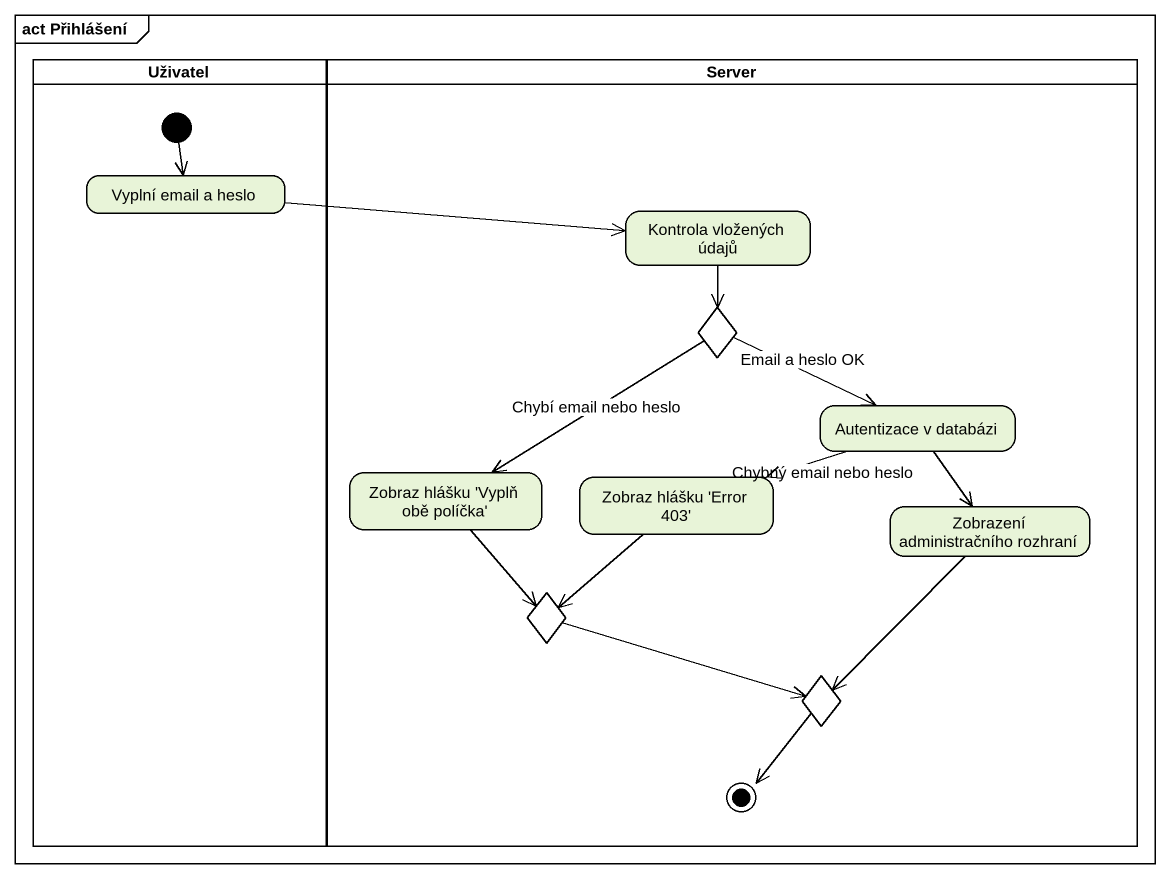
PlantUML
@startuml
mainframe act Přihlášení
hide empty description
state Uživatel <<partition>> {
  state "Vyplní email a heslo" as Vyplní_email_a_heslo
  [*] --> Vyplní_email_a_heslo
}
state Server <<partition>> {
  state "Kontrola vložených údajů" as Kontrola_vložených_údajů
  state choice1 <<choice>>
  state "Autentizace v databázi" as Autentizace_v_databázi
  state "Zobraz hlášku 'Vyplň obě políčka'" as Zobraz_hlášku_Vyplň_obě
  state "Zobraz hlášku 'Error 403'" as Zobraz_hlášku_Error_403
  state "Zobrazení administračního rozhraní" as Zobrazení_administračního
  state choice2 <<choice>>
  state choice3 <<choice>>
  choice3 --> [*]
}
Vyplní_email_a_heslo -right-> Kontrola_vložených_údajů
Kontrola_vložených_údajů --> choice1
choice1 -right-> Autentizace_v_databázi : Email a heslo OK
choice1 --> Zobraz_hlášku_Vyplň_obě : Chybí email nebo heslo
Autentizace_v_databázi -left-> Zobraz_hlášku_Error_403 : Chybný email nebo heslo
Autentizace_v_databázi --> Zobrazení_administračního
Zobraz_hlášku_Vyplň_obě --> choice2
Zobraz_hlášku_Error_403 --> choice2
Zobrazení_administračního --> choice3
choice2 -right-> choice3
@enduml
